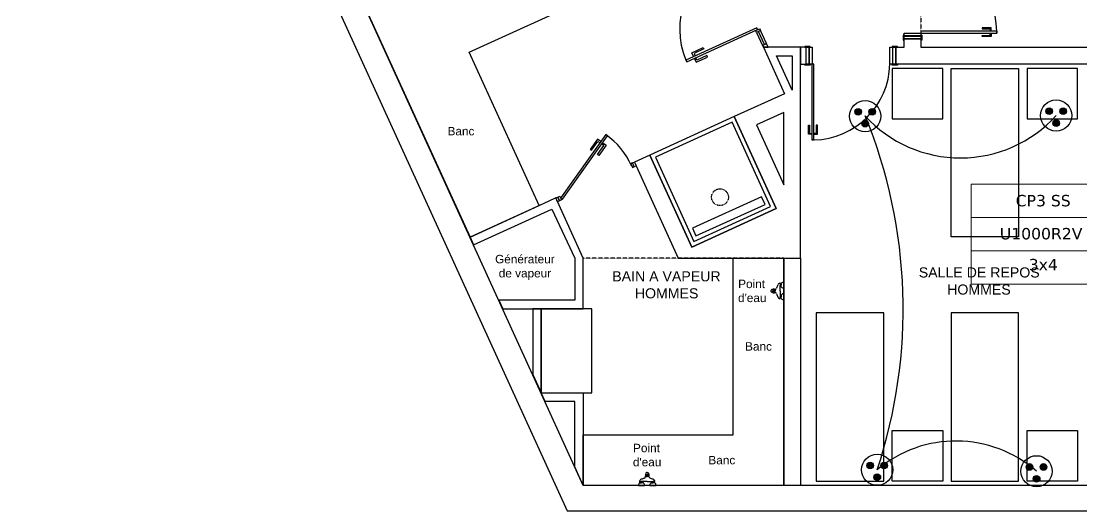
# Model space of a CAD drawing. Header units: millimetres. Extents: x 71819 to 78266, y 23672 to 38445.
# Drawn here: x 73730 to 74988, y 25493 to 26074 of the extents above; entities that cross this region are included whole.
import ezdxf
from ezdxf.enums import TextEntityAlignment as Align

# ---------------------------------------------------------------- set-up
doc = ezdxf.new("R2010")
doc.units = ezdxf.units.MM
for name, pattern in [('ACAD_ISO03W100', [30, 12, -18]), ('CACHE', [0.375, 0.25, -0.125]), ('DASHED2', [0.375, 0.25, -0.125])]:
    doc.linetypes.add(name, pattern=pattern)
doc.layers.add('Plan Archi', color=8, linetype='Continuous')
doc.layers.add('prise', color=1, linetype='Continuous')
doc.layers.add('STRUCTURE POUTRES', color=5, linetype='ACAD_ISO03W100', lineweight=20)
doc.styles.get("Standard").update_dxf_attribs({"font": 'arial.ttf'})
doc.styles.add('Verdana', font='verdana.ttf')

# ---------------------------------------------------------------- blocks, each defined once
blk = doc.blocks.new('Prise de courant normale')
at = {"layer": 'prise', "linetype": 'Continuous'}
for points in [[(-122, 51, 1), (-44, 51, 1)], [(44, 51, 1), (122, 51, 1)], [(-38, -89, 1), (41, -89, 1)]]:
    blk.add_hatch(color=5, dxfattribs=at).paths.add_polyline_path(points, flags=0)
at = {"layer": 'prise', "color": 1, "linetype": 'Continuous'}
blk.add_circle((0, 0), 185, dxfattribs=at)
at = {"layer": 'prise', "color": 5, "linetype": 'Continuous'}
for centre in [(-83, 51), (83, 51), (1, -89)]:
    blk.add_circle(centre, 39.4, dxfattribs=at)
blk = doc.blocks.new('ETIQ ECL')
at = {"color": 6, "linetype": 'ByBlock'}
blk.add_lwpolyline([(-28.09, 19.8), (28.09, 19.8), (28.09, -19.8), (-28.09, -19.8)], close=True, dxfattribs=at)
at = {"layer": 'STRUCTURE POUTRES', "color": 6, "linetype": 'ByBlock'}
for points in [[(-28.09, 19.8), (28.09, 19.8), (28.09, 6.6), (-28.09, 6.6)], [(-28.09, 6.6), (28.09, 6.6), (28.09, -6.6), (-28.09, -6.6)], [(-28.09, -6.6), (28.09, -6.6), (28.09, -19.8), (-28.09, -19.8)]]:
    blk.add_lwpolyline(points, close=True, dxfattribs=at)
at = {"layer": 'STRUCTURE POUTRES', "color": 6, "linetype": 'ByBlock', "style": 'Verdana'}
for tag, p in [('CIRCUIT', (0.33, 10.99)), ('CABLE', (-0.49, -2.08)), ('SECTION', (0.37, -14.32))]:
    blk.add_attdef(tag, text='', height=4.5, dxfattribs=at).set_placement(p, align=Align.CENTER)

msp = doc.modelspace()

# ---------------------------------------------------------------- linework, layer by layer
at = {"color": 6}
for centre, radius, start, end in [((74844.4, 26065.1), 153, 222.3643, 317.8581), ((74170.2, 25732.8), 606.2, 341.6573, 22.2183), ((74839.1, 25430.9), 145.2, 48.8361, 130.0942)]:
    msp.add_arc(centre, radius, start, end, dxfattribs=at)
at = {"layer": 'Plan Archi'}
for p, q in [((72996.3, 28523.8), (74377.7, 25493.3)), ((74397, 25523.3), (73042.8, 28493.9)), ((74261.6, 26037.6), (74443.5, 26120.5)), ((74142.3, 26082.1), (74262.6, 25818.2)), ((74777.4, 26058), (74776.4, 26058)), ((74776.4, 26058), (74776.4, 26051.8)), ((74777.4, 26051.8), (74777.4, 26058)), ((74777.5, 26060.3), (74797.5, 26060.3)), ((74777.5, 26057.1), (74777.5, 26060.3)), ((74777.5, 26053.4), (74777.5, 26060.3)), ((74777.5, 26053.6), (74777.5, 26057.9)), ((74797.5, 26057.1), (74777.5, 26057.1)), ((74777.5, 26056.7), (74797.5, 26056.7)), ((74887.5, 26062.6), (74797.5, 26062.6)), ((74797.5, 26062.6), (74797.5, 26060)), ((74797.5, 26060.3), (74797.5, 26057.1)), ((74797.5, 26060), (74887.5, 26060)), ((74797.5, 26056.7), (74797.5, 26053.4)), ((74797.7, 26058), (74798.6, 26058)), ((74797.7, 26051.8), (74797.7, 26058)), ((74798.6, 26058), (74798.6, 26051.8)), ((74880.8, 26066.6), (74870.1, 26066.6)), ((74870.1, 26066.6), (74870.1, 26065.2)), ((74870.1, 26065.2), (74879.7, 26065.2)), ((74870.1, 26057.4), (74879.7, 26057.4)), ((74870.1, 26056.1), (74870.1, 26057.4)), ((74880.8, 26056.1), (74870.1, 26056.1)), ((74879.7, 26065.2), (74879.7, 26062.7)), ((74879.7, 26057.4), (74879.7, 26059.9)), ((74880.8, 26062.8), (74880.8, 26066.6)), ((74880.8, 26059.8), (74880.8, 26056.1)), ((74887.5, 26060), (74887.5, 26062.6)), ((74887.5, 26062.6), (74887.5, 26060)), ((74654.8, 26043.4), (74610.6, 26043.4)), ((74610.6, 26043.4), (74635.7, 25988.3)), ((74654.7, 25793.3), (74654.8, 26043.4)), ((74661.4, 26043.4), (74654.8, 26043.4)), ((74654.8, 26043.4), (74654.8, 26023.4)), ((74666, 26044.5), (74659.7, 26044.5)), ((74659.7, 26044.5), (74659.7, 26043.6)), ((74659.7, 26043.6), (74666, 26043.6)), ((74661.4, 26023.4), (74661.4, 26043.4)), ((74661.4, 26043.4), (74668.3, 26043.4)), ((74661.4, 26023.4), (74661.4, 26043.4)), ((74661.6, 26043.4), (74665.9, 26043.4)), ((74664.6, 26043.4), (74664.6, 26023.4)), ((74665.1, 26023.4), (74665.1, 26043.4)), ((74665.1, 26043.4), (74668.3, 26043.4)), ((74666, 26043.6), (74666, 26044.5)), ((74668.3, 26043.4), (74668.3, 26023.4)), ((74760.6, 26023.4), (74760.6, 26043.4)), ((74760.6, 26043.4), (74763.8, 26043.4)), ((74769.5, 26044.5), (74763.2, 26044.5)), ((74763.2, 26044.5), (74763.2, 26043.6)), ((74763.2, 26043.6), (74769.5, 26043.6)), ((74763.8, 26043.4), (74763.8, 26023.4)), ((74764.3, 26023.4), (74764.3, 26043.4)), ((74764.3, 26043.4), (74767.5, 26043.4)), ((74767.5, 26043.4), (74767.5, 26023.4)), ((74767.5, 26023.4), (74767.5, 26043.4)), ((74767.5, 26043.4), (74777.5, 26043.4)), ((74769.5, 26043.6), (74769.5, 26044.5)), ((74776.4, 26051.8), (74777.4, 26051.8)), ((74797.5, 26053.4), (74777.5, 26053.4)), ((74777.5, 26043.4), (74777.5, 26053.4)), ((74777.5, 26053.4), (74797.5, 26053.4)), ((74797.5, 26053.4), (74797.5, 26043.4)), ((74797.5, 26043.4), (75078.3, 26043.4)), ((74798.6, 26051.8), (74797.7, 26051.8)), ((74344.5, 25855.6), (74261.6, 26037.6)), ((74626.1, 26033.4), (74644.8, 26033.4)), ((74644.8, 25992.5), (74626.1, 26033.4)), ((74644.8, 26033.4), (74644.8, 25992.5)), ((74654.8, 26023.4), (74661.4, 26023.4)), ((74659.7, 26022.4), (74659.7, 26023.3)), ((74659.7, 26023.3), (74666, 26023.3)), ((74666, 26022.4), (74659.7, 26022.4)), ((74664.6, 26023.4), (74661.4, 26023.4)), ((74668.3, 26023.4), (74665.1, 26023.4)), ((74666, 26023.3), (74666, 26022.4)), ((74668, 26023.4), (74668, 25933.4)), ((74670.6, 26023.4), (74668, 26023.4)), ((74670.6, 25933.4), (74670.6, 26023.4)), ((74763.8, 26023.4), (74760.6, 26023.4)), ((74763.2, 26022.4), (74763.2, 26023.3)), ((74763.2, 26023.3), (74769.5, 26023.3)), ((74769.5, 26022.4), (74763.2, 26022.4)), ((74823.3, 26018.4), (74763.3, 26018.4)), ((74763.3, 26018.4), (74763.3, 25958.4)), ((74767.5, 26023.4), (74764.3, 26023.4)), ((75078.3, 26023.4), (74767.5, 26023.4)), ((74769.5, 26023.3), (74769.5, 26022.4)), ((74823.3, 25958.4), (74823.3, 26018.4)), ((74983.3, 26018.4), (74923.3, 26018.4)), ((74923.3, 26018.4), (74923.3, 25958.4)), ((74983.3, 25958.4), (74983.3, 26018.4)), ((74635.7, 25988.3), (74576, 25961.1)), ((74576, 25961.1), (74475.9, 25915.5)), ((74573.5, 25954.5), (74482.5, 25913)), ((74619.2, 25854.4), (74573.5, 25954.5)), ((74576, 25961.1), (74625.8, 25851.9)), ((74625.8, 25851.9), (74576, 25961.1)), ((74634.8, 25965.9), (74602.5, 25951.2)), ((74634.8, 25880.3), (74634.8, 25965.9)), ((74763.3, 25958.4), (74823.3, 25958.4)), ((74923.3, 25958.4), (74983.3, 25958.4)), ((74602.5, 25951.2), (74634.8, 25880.3)), ((74664, 25940.2), (74664, 25950.9)), ((74664, 25950.9), (74665.4, 25950.9)), ((74665.4, 25950.9), (74665.4, 25941.3)), ((74665.4, 25941.3), (74667.9, 25941.3)), ((74673.2, 25941.3), (74670.7, 25941.3)), ((74673.2, 25950.9), (74673.2, 25941.3)), ((74674.6, 25950.9), (74673.2, 25950.9)), ((74674.6, 25940.2), (74674.6, 25950.9)), ((74667.8, 25940.2), (74664, 25940.2)), ((74668, 25933.4), (74670.6, 25933.4)), ((74670.6, 25933.4), (74668, 25933.4)), ((74670.8, 25940.2), (74674.6, 25940.2)), ((74455.4, 25906.1), (74457.7, 25907.2)), ((74457.5, 25901.6), (74455.4, 25906.1)), ((74475.9, 25915.5), (74457.7, 25907.2)), ((74457.7, 25907.2), (74509.6, 25793.3)), ((74457.7, 25907.2), (74459.8, 25902.6)), ((74525.7, 25806.3), (74475.9, 25915.5)), ((74475.9, 25915.5), (74525.7, 25806.3)), ((74482.5, 25913), (74528.2, 25812.9)), ((74459.8, 25902.6), (74457.5, 25901.6)), ((74608.4, 25866), (74526.5, 25828.6)), ((74612.5, 25856.9), (74608.4, 25866)), ((74355.4, 25860.5), (74262.6, 25818.2)), ((74262.6, 25818.2), (74344.5, 25855.6)), ((74364.5, 25864.7), (74355.4, 25860.5)), ((74364.5, 25864.7), (74366.7, 25865.7)), ((74366.5, 25860.1), (74364.5, 25864.7)), ((74397, 25793.3), (74364.5, 25864.7)), ((74368.8, 25861.1), (74366.5, 25860.1)), ((74366.7, 25865.7), (74368.8, 25861.1)), ((74528.2, 25812.9), (74619.2, 25854.4)), ((74530.6, 25819.5), (74612.5, 25856.9)), ((74266.8, 25809.1), (74359.5, 25851.4)), ((74359.5, 25851.4), (74387, 25793.3)), ((74625.8, 25851.9), (74525.7, 25806.3)), ((74525.7, 25806.3), (74625.8, 25851.9)), ((74526.5, 25828.6), (74530.6, 25819.5)), ((74262.6, 25818.2), (74266.8, 25809.1)), ((74387, 25793.3), (74387, 25743.1)), ((74397, 25733.1), (74397, 25793.3)), ((74509.6, 25793.3), (74624.8, 25793.3)), ((74574.8, 25583.4), (74574.8, 25793.3)), ((74574.8, 25793.3), (74634.8, 25793.3)), ((74624.8, 25793.3), (74654.7, 25793.3)), ((74634.8, 25523.4), (74634.8, 25793.3)), ((74634.8, 25793.3), (74654.8, 25793.3)), ((74634.8, 25793.3), (74634.8, 25523.4)), ((74654.8, 25793.3), (74654.8, 25523.4)), ((74621.8, 25755.8), (74621.8, 25754.2)), ((74621.8, 25752.6), (74621.8, 25754.2)), ((74623, 25754.6), (74623, 25754.2)), ((74623, 25753.8), (74623, 25754.2)), ((74624.5, 25756.1), (74623.7, 25756.1)), ((74624.5, 25756), (74624.5, 25754.2)), ((74624.5, 25752.4), (74624.5, 25754.2)), ((74630.4, 25763.1), (74630.4, 25761)), ((74631.8, 25762.9), (74630.4, 25762.9)), ((74630.4, 25754.2), (74630.4, 25761.1)), ((74631.8, 25759.2), (74630.4, 25759.2)), ((74630.4, 25754.2), (74630.4, 25747.3)), ((74631.8, 25763), (74631.8, 25761)), ((74631.8, 25759.1), (74631.8, 25761.1)), ((74634.8, 25757.3), (74634.8, 25764.8)), ((74634.8, 25764.7), (74634.8, 25757.3)), ((74387, 25743.1), (74296.9, 25743.1)), ((74296.9, 25743.1), (74301.4, 25733.1)), ((74624.5, 25752.3), (74623.7, 25752.3)), ((74631.8, 25749.2), (74630.4, 25749.2)), ((74630.4, 25745.3), (74630.4, 25747.4)), ((74631.8, 25745.5), (74630.4, 25745.5)), ((74631.8, 25749.3), (74631.8, 25747.3)), ((74631.8, 25745.4), (74631.8, 25747.4)), ((74634.8, 25743.7), (74634.8, 25751.1)), ((74634.8, 25751.1), (74634.8, 25743.6)), ((74301.4, 25733.1), (74397, 25733.1)), ((74347, 25733.1), (74337, 25733.1)), ((74337, 25733.1), (74337, 25655.1)), ((74347, 25633.1), (74347, 25733.1)), ((74407, 25733.1), (74347, 25733.1)), ((74347, 25733.1), (74347, 25633.1)), ((74407, 25633.1), (74407, 25733.1)), ((74337, 25655.1), (74347, 25633.1)), ((74351.6, 25623.1), (74347, 25633.1)), ((74347, 25633.1), (74397, 25633.1)), ((74347, 25633.1), (74407, 25633.1)), ((74397, 25633.1), (74397, 25523.4)), ((74387, 25623.1), (74351.6, 25623.1)), ((74387, 25545.4), (74387, 25623.1)), ((74397, 25523.4), (74397, 25583.4)), ((74397, 25583.4), (74574.8, 25583.4)), ((74763.3, 25588.4), (74823.3, 25588.4)), ((74763.3, 25528.4), (74763.3, 25588.4)), ((74823.3, 25588.4), (74823.3, 25528.4)), ((74923.3, 25588.4), (74983.3, 25588.4)), ((74923.3, 25528.4), (74923.3, 25588.4)), ((74983.3, 25588.4), (74983.3, 25528.4)), ((74397, 25523.4), (74387, 25545.4)), ((74463.9, 25527.9), (74466, 25527.9)), ((74464, 25526.5), (74466, 25526.5)), ((74464.1, 25526.5), (74464.1, 25527.9)), ((74472.8, 25527.9), (74465.8, 25527.9)), ((74467.9, 25526.5), (74465.8, 25526.5)), ((74467.8, 25526.5), (74467.8, 25527.9)), ((74470.9, 25533.7), (74470.9, 25534.6)), ((74471, 25533.8), (74472.8, 25533.8)), ((74471.1, 25536.5), (74472.8, 25536.5)), ((74472.4, 25535.3), (74472.8, 25535.3)), ((74474.4, 25536.5), (74472.8, 25536.5)), ((74473.2, 25535.3), (74472.8, 25535.3)), ((74474.5, 25533.8), (74472.8, 25533.8)), ((74472.8, 25527.9), (74479.7, 25527.9)), ((74474.7, 25533.7), (74474.7, 25534.6)), ((74477.7, 25526.5), (74479.7, 25526.5)), ((74477.8, 25526.5), (74477.8, 25527.9)), ((74481.7, 25527.9), (74479.5, 25527.9)), ((74481.6, 25526.5), (74479.5, 25526.5)), ((74481.5, 25526.5), (74481.5, 25527.9)), ((74823.3, 25528.4), (74763.3, 25528.4)), ((74983.3, 25528.4), (74923.3, 25528.4)), ((77634.4, 25523.4), (74397, 25523.3)), ((74634.8, 25523.4), (74397, 25523.4)), ((74469.7, 25523.4), (74462.2, 25523.4)), ((74462.3, 25523.4), (74469.7, 25523.4)), ((74483.3, 25523.4), (74475.9, 25523.4)), ((74475.9, 25523.4), (74483.4, 25523.4)), ((74654.8, 25523.4), (74634.8, 25523.4)), ((74377.7, 25493.3), (77664.4, 25493.4))]:
    msp.add_line(p, q, dxfattribs=at)
at = {"layer": 'Plan Archi', "linetype": 'DASHED2'}
for p, q in [((74797.5, 26380.8), (74797.5, 26043.4)), ((74797.5, 26043.4), (75078.3, 26043.4)), ((74634.8, 25793.3), (74397, 25793.3))]:
    msp.add_line(p, q, dxfattribs=at)
at = {"layer": 'Plan Archi', "color": 6}
for p, q in [((74457.7, 25907.2), (74509.6, 25793.3)), ((74509.6, 25793.3), (74624.8, 25793.3))]:
    msp.add_line(p, q, dxfattribs=at)
at = {"layer": 'Plan Archi'}
for points in [[(74602.8, 26066.7), (74518.6, 26028.3), (74519.6, 26026), (74603.8, 26064.4)], [(74606.1, 26065.4), (74607.1, 26063.2), (74602.6, 26061.1), (74601.5, 26063.4)], [(74614.1, 26047.8), (74607.1, 26063.2), (74602.6, 26061.1), (74609.6, 26045.7)], [(74527.7, 26032.5), (74525.6, 26037), (74539.3, 26043.2), (74540.1, 26041.4), (74528.3, 26036), (74529.5, 26033.3)], [(74616.1, 26043.4), (74614.1, 26047.8), (74609.6, 26045.7), (74610.6, 26043.4)], [(74528.7, 26030.2), (74530.8, 26025.6), (74544.4, 26031.9), (74543.6, 26033.7), (74531.8, 26028.3), (74530.5, 26031)], [(74913.3, 25818.4), (74833.3, 25818.4), (74833.3, 26018.4), (74913.3, 26018.4)], [(74372.1, 25863), (74425.8, 25938.3), (74423.7, 25939.8), (74370, 25864.5)], [(74417.9, 25931.6), (74413.9, 25934.5), (74405.2, 25922.3), (74406.8, 25921.2), (74414.3, 25931.7), (74416.8, 25930)], [(74420, 25930.2), (74424, 25927.3), (74415.3, 25915.1), (74413.7, 25916.2), (74421.3, 25926.8), (74418.8, 25928.5)], [(74455.2, 25900.6), (74457.5, 25901.6), (74455.4, 25906.1), (74453.2, 25905.1)], [(74371.1, 25862.2), (74368.8, 25861.1), (74366.7, 25865.7), (74369, 25866.7)], [(74753.3, 25728.4), (74673.3, 25728.4), (74673.3, 25528.4), (74753.3, 25528.4)], [(74913.3, 25728.4), (74833.3, 25728.4), (74833.3, 25528.4), (74913.3, 25528.4)]]:
    msp.add_lwpolyline(points, close=True, dxfattribs=at)
msp.add_lwpolyline([(74611.8, 26046.8), (74604.8, 26062.1)], dxfattribs=at)
at = {"layer": 'Plan Archi', "linetype": 'CACHE', "ltscale": 0.5}
msp.add_circle((74559.1, 25865.5), 10, dxfattribs=at)
at = {"layer": 'Plan Archi'}
for centre, radius, start, end in [((74603.8, 26064.4), 92.5, 114.506, 202.9573), ((74795.1, 26060.2), 92.5, 1.5216, 88.4858), ((74668.2, 26025.9), 92.5, 271.5216, 358.4858), ((74370, 25864.5), 92.5, 24.506, 54.506), ((74623.1, 25750.6), 5.8, 84.0066, 116.3534), ((74623.1, 25757.8), 5.8, 243.6466, 275.9934), ((74621.5, 25755.8), 0.289, 359.0738, 92.7193), ((74621.5, 25752.6), 0.289, 267.2807, 0.9262), ((74625, 25754.6), 1.99, 130.4728, 179.9843), ((74625, 25753.8), 1.99, 180.0157, 229.5272), ((74623.7, 25756.1), 0.295, 4.5947, 96.7135), ((74623.7, 25756.1), 0.057, 40.5077, 138.6854), ((74624.7, 25756), 0.25, 102.795, 180), ((74624.2, 25758.3), 2.19, 282.795, 343.2001), ((74662.1, 25747.5), 37.2, 158.3704, 164.1622), ((74630.6, 25760.2), 3.26, 98.8954, 160.1671), ((74630.1, 25763.1), 0.25, 0, 98.8954), ((74635, 25761), 3.85, 92.5347, 147.4335), ((74635, 25761.1), 3.85, 212.5665, 267.4653), ((74623.7, 25752.3), 0.295, 263.2865, 355.4053), ((74623.7, 25752.3), 0.057, 221.3146, 319.4923), ((74624.7, 25752.4), 0.25, 180, 257.205), ((74624.2, 25750.1), 2.19, 16.7999, 77.205), ((74662.1, 25760.9), 37.2, 195.8378, 201.6296), ((74630.6, 25748.2), 3.26, 199.8329, 261.1046), ((74630.1, 25745.3), 0.25, 261.1046, 0), ((74635, 25747.3), 3.85, 92.5347, 147.4335), ((74635, 25747.4), 3.85, 212.5665, 267.4653), ((74466, 25523.3), 3.85, 122.5665, 177.4653), ((74466.8, 25527.7), 3.26, 109.8329, 171.1046), ((74463.9, 25528.2), 0.25, 171.1046, 270), ((74479.5, 25496.1), 37.2, 105.8378, 111.6296), ((74465.8, 25523.3), 3.85, 2.5347, 57.4335), ((74468.7, 25534.1), 2.19, 286.7999, 347.205), ((74476.4, 25535.2), 5.8, 153.6466, 185.9934), ((74470.9, 25534.6), 0.295, 173.2865, 265.4053), ((74471, 25533.5), 0.25, 90, 167.205), ((74471.1, 25536.8), 0.289, 177.2807, 270.9262), ((74472.4, 25533.3), 1.99, 90.0157, 139.5272), ((74470.9, 25534.5), 0.057, 131.3146, 229.4923), ((74473.2, 25533.3), 1.99, 40.4728, 89.9843), ((74469.2, 25535.2), 5.8, 354.0066, 26.3534), ((74474.4, 25536.8), 0.289, 269.0738, 2.7193), ((74474.5, 25533.5), 0.25, 12.795, 90), ((74474.7, 25534.6), 0.295, 274.5947, 6.7135), ((74474.7, 25534.5), 0.057, 310.5077, 48.6854), ((74476.9, 25534.1), 2.19, 192.795, 253.2001), ((74479.7, 25523.3), 3.85, 122.5665, 177.4653), ((74466.1, 25496.1), 37.2, 68.3704, 74.1622), ((74478.7, 25527.7), 3.26, 8.8954, 70.1671), ((74479.5, 25523.3), 3.85, 2.5347, 57.4335), ((74481.7, 25528.2), 0.25, 270, 8.8954)]:
    msp.add_arc(centre, radius, start, end, dxfattribs=at)
at = {"layer": 'Plan Archi', "extrusion": (0, 0, -1)}
for centre, major_axis in [((74621.2, 25754.2), (1.79, 0)), ((74472.8, 25537.1), (0, -1.79))]:
    msp.add_ellipse(centre, major_axis=major_axis, ratio=0.986081, start_param=3.141593, end_param=4.295516, dxfattribs=at)
at = {"layer": 'Plan Archi'}
for centre, major_axis in [((74621.2, 25754.2), (1.79, 0)), ((74472.8, 25537.1), (0, -1.79))]:
    msp.add_ellipse(centre, major_axis=major_axis, ratio=0.986081, start_param=3.141593, end_param=4.295516, dxfattribs=at)

# ---------------------------------------------------------------- block references
at = {"xscale": 0.1, "yscale": 0.1, "zscale": 0.1}
for p in [(74731.3, 25961.7), (74957.8, 25962.4), (74745.6, 25542), (74934.6, 25540.2)]:
    msp.add_blockref('Prise de courant normale', p, dxfattribs=at)
at = {"layer": 'STRUCTURE POUTRES', "color": 6, "linetype": 'ByBlock', "xscale": 3, "yscale": 3, "zscale": 3}
msp.add_blockref('ETIQ ECL', (74941.5, 25821.7), dxfattribs=at).add_auto_attribs({'SECTION': '3x4', 'CABLE': 'U1000R2V', 'CIRCUIT': 'CP3 SS'})

# ---------------------------------------------------------------- texts
at = {"layer": 'Plan Archi'}
for p in [(74251.9, 25943.9), (74604.8, 25688.4), (74561.3, 25553.4)]:
    msp.add_text('Banc', height=10, dxfattribs=at).set_placement(p, align=Align.MIDDLE_CENTER)
at = {"layer": 'Plan Archi', "linetype": 'ByBlock'}
for s, height, p in [('Générateur', 10, (74292.3, 25787)), ('de vapeur', 10, (74296.7, 25770.3)), ('SALLE DE REPOS', 12, (74794.9, 25770.2)), ('BAIN A VAPEUR', 12, (74431.3, 25765.6)), ('Point', 10, (74580.7, 25757.6)), ('HOMMES', 12, (74458.1, 25745.4)), ('HOMMES', 12, (74828.6, 25749.9)), ("d'eau", 10, (74580.5, 25741)), ('Point', 10, (74456, 25562.8)), ("d'eau", 10, (74455.8, 25546.1))]:
    msp.add_text(s, height=height, rotation=360, dxfattribs=at).set_placement(p)

doc.saveas('drawing.dxf')
